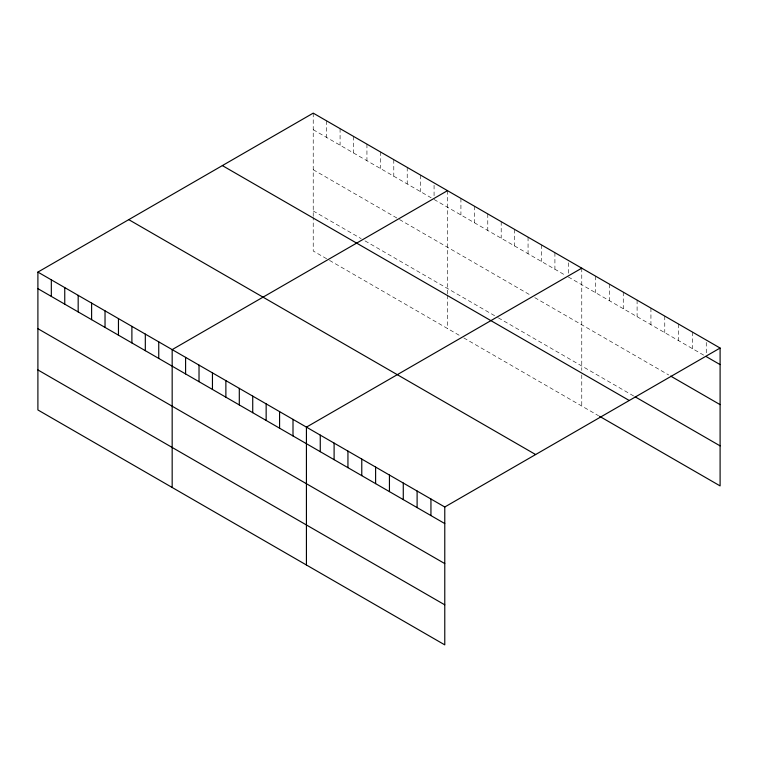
<?xml version="1.0" encoding="UTF-8"?>
<svg xmlns="http://www.w3.org/2000/svg" width="758" height="758" viewBox="0 0 758 758"><rect width="100%" height="100%" fill="white"/><g stroke="black" fill="none" stroke-linecap="round" stroke-linejoin="round"><path stroke-width="0.57" stroke-dasharray="3.79 2.84" d="M313.225 129.703L431.188 197.81M434.069 199.468L565.459 275.325M568.339 276.983L704.286 355.483M313.225 169.726L398.585 219.005M399.542 219.564L530.932 295.421M534.769 297.638L668.717 374.973M313.225 210.97L361.178 238.656M365.015 240.873L497.371 317.28M498.328 317.839L634.133 396.245M326.651 258.753L313.225 251.002L313.225 217.641M329.531 260.411L460.921 336.268M463.801 337.935L598.564 415.735M706.266 342.417L706.266 353.067M692.433 332.07L692.433 348.633M678.6 324.083L678.6 340.645M664.766 316.095L664.766 332.658M650.933 308.108L650.933 324.67M637.099 300.121L637.099 316.683M623.265 292.133L623.265 308.696M609.432 284.146L609.432 300.708M595.599 276.158L595.599 292.721M581.765 268.171L581.765 370.454M581.765 374.907L581.765 406.032M568.339 262.789L568.339 273.439M554.913 252.67L554.913 269.232M541.487 244.919L541.487 261.482M528.061 237.169L528.061 253.731M514.625 229.418L514.625 245.98M501.199 221.658L501.199 238.23M487.773 213.908L487.773 230.479M474.347 206.157L474.347 222.719M460.921 198.406L460.921 214.969M447.495 190.656L447.495 294.047M447.495 295.165L447.495 328.517M434.069 185.274L434.069 195.915M420.643 175.155L420.643 191.717M407.217 167.395L407.217 183.967M393.79 159.644L393.79 176.216M380.364 151.894L380.364 168.456M366.938 144.143L366.938 160.705M353.512 136.393L353.512 152.955M340.086 128.642L340.086 145.204M326.651 120.892L326.651 137.454M313.225 113.132L313.225 216.532"/><path stroke-width="1.14" d="M37.9 272.094L444.775 506.998L444.775 644.869L37.9 409.955L37.9 272.094L313.225 113.132L720.1 348.045L720.1 485.906L599.55 416.303M447.495 190.656L172.17 349.618L172.17 487.479M581.765 268.171L306.431 427.133L306.431 564.994M444.775 506.998L720.1 348.045M706.266 356.62L720.1 364.607M670.697 376.11L720.1 404.639M635.119 396.813L720.1 445.875M222.369 165.595L629.244 400.499M128.756 219.64L535.631 454.544M37.9 288.656L444.775 523.57M37.9 328.688L444.775 563.592M37.9 369.932L444.775 604.837M430.942 499.01L430.942 515.582M417.108 491.023L417.108 507.595M403.275 483.045L403.275 499.607M389.441 475.058L389.441 491.62M375.608 467.07L375.608 483.632M361.774 459.083L361.774 475.645M347.941 451.095L347.941 467.658M334.107 443.108L334.107 459.67M320.264 435.12L320.264 451.683M293.005 419.382L293.005 435.945M279.579 411.632L279.579 428.194M266.153 403.881L266.153 420.444M252.727 396.121L252.727 412.693M239.301 388.371L239.301 404.943M225.875 380.62L225.875 397.183M212.448 372.87L212.448 389.432M199.022 365.119L199.022 381.681M185.596 357.369L185.596 373.931M158.744 341.858L158.744 358.43M145.318 334.107L145.318 350.679M131.892 326.357L131.892 342.919M118.456 318.606L118.456 335.169M105.03 310.856L105.03 327.418M91.604 303.105L91.604 319.668M78.178 295.355L78.178 311.917M64.752 287.595L64.752 304.166M51.326 279.844L51.326 296.416"/></g></svg>
